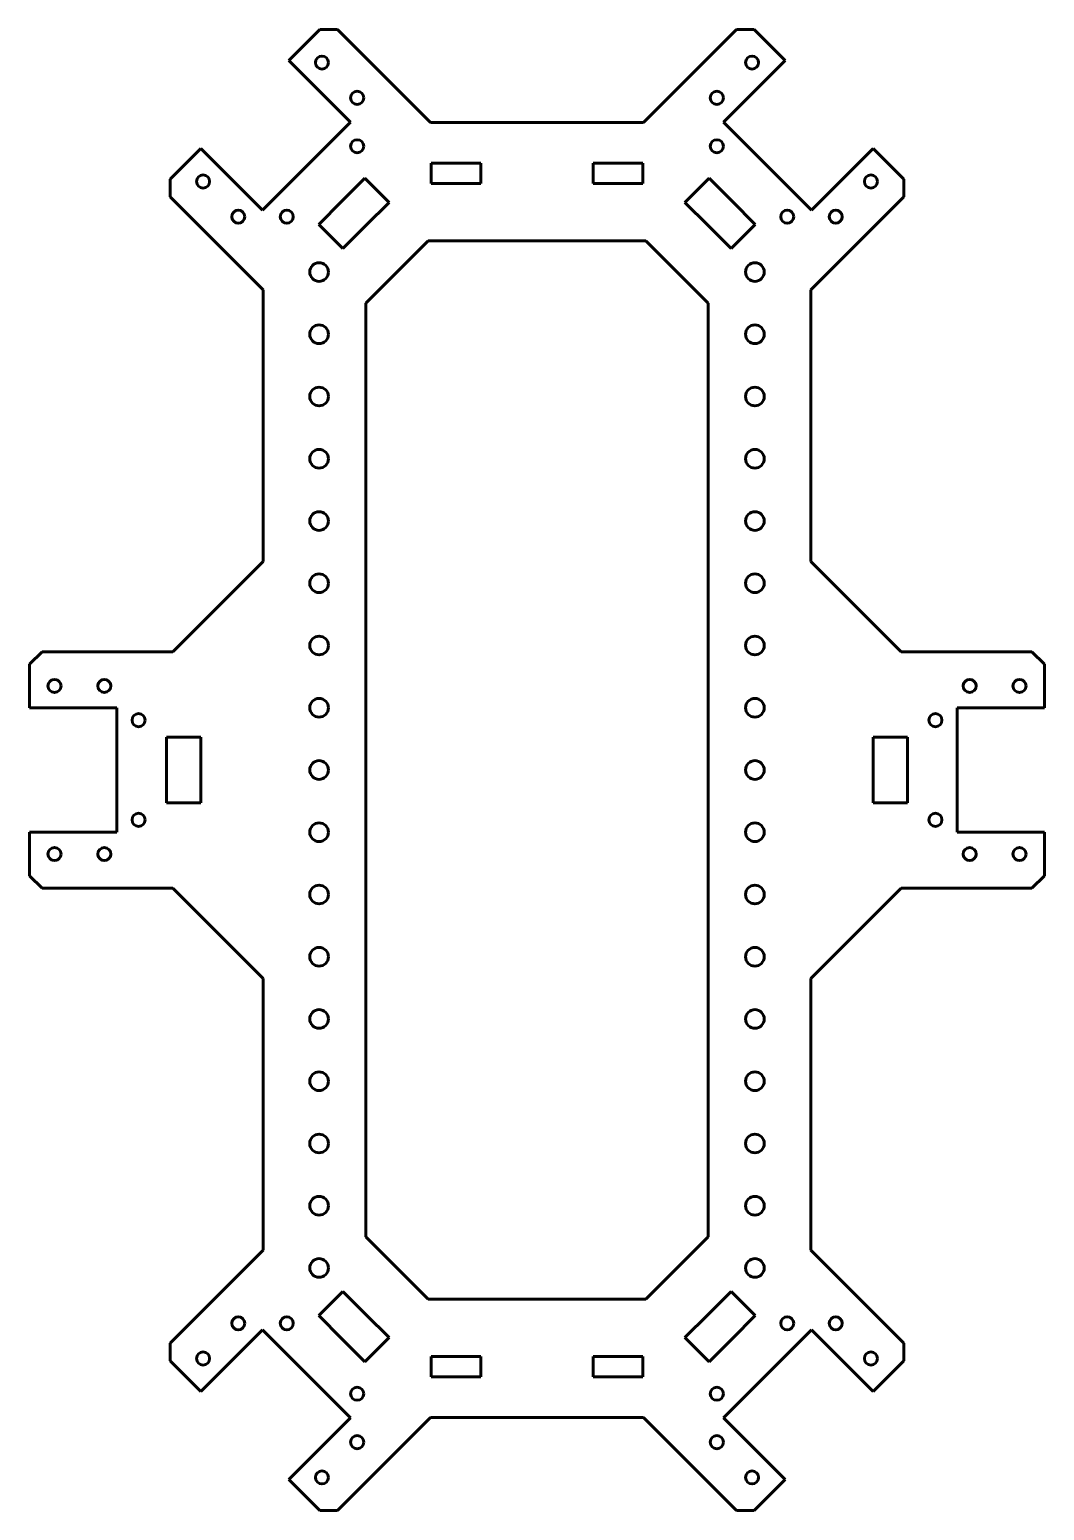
# Model space of a CAD drawing. Header units: millimetres. Extents: x -82 to 82, y -119 to 119.
import ezdxf

# ---------------------------------------------------------------- set-up
doc = ezdxf.new("R2010")
doc.units = ezdxf.units.MM
doc.linetypes.add('K5LT_BASIC', pattern=[0])

msp = doc.modelspace()

# ---------------------------------------------------------------- linework, layer by layer
at = {"color": 5, "linetype": 'K5LT_BASIC', "lineweight": 60, "true_color": 0x0000ff}
for p, q in [((-39.85, 113.99), (-34.9, 118.94)), ((39.85, 113.99), (34.9, 118.94)), ((-34.9, 118.94), (-32.07, 118.94)), ((-17.13, 104), (-32.07, 118.94)), ((17.13, 104), (32.07, 118.94)), ((34.9, 118.94), (32.07, 118.94)), ((-29.95, 104.09), (-39.85, 113.99)), ((29.95, 104.09), (39.85, 113.99)), ((-44.09, 89.95), (-29.95, 104.09)), ((-17.13, 104), (17.13, 104)), ((-17.13, 104), (17.13, 104)), ((44.09, 89.95), (29.95, 104.09)), ((-53.99, 99.85), (-58.94, 94.9)), ((-53.99, 99.85), (-44.09, 89.95)), ((53.99, 99.85), (44.09, 89.95)), ((53.99, 99.85), (58.94, 94.9)), ((-17, 94.2), (-17, 97.5)), ((-17, 97.5), (-9, 97.5)), ((-9, 97.5), (-9, 94.2)), ((17, 97.5), (9, 97.5)), ((9, 97.5), (9, 94.2)), ((17, 94.2), (17, 97.5)), ((-58.94, 94.9), (-58.94, 92.07)), ((-31.36, 91.36), (-27.65, 95.07)), ((-27.65, 95.07), (-23.76, 91.19)), ((-17, 94.2), (-9, 94.2)), ((17, 94.2), (9, 94.2)), ((27.65, 95.07), (23.76, 91.19)), ((31.36, 91.36), (27.65, 95.07)), ((58.94, 94.9), (58.94, 92.07)), ((-44, 77.13), (-58.94, 92.07)), ((-31.36, 91.36), (-35.07, 87.65)), ((-27.47, 87.47), (-23.76, 91.19)), ((27.47, 87.47), (23.76, 91.19)), ((31.36, 91.36), (35.07, 87.65)), ((44, 77.13), (58.94, 92.07)), ((-35.07, 87.65), (-31.19, 83.76)), ((-27.47, 87.47), (-31.19, 83.76)), ((27.47, 87.47), (31.19, 83.76)), ((35.07, 87.65), (31.19, 83.76)), ((-27.5, 75), (-17.5, 85)), ((-17.5, 85), (-27.5, 75)), ((-17.5, 85), (0, 85)), ((-17.5, 85), (0, 85)), ((17.5, 85), (0, 85)), ((17.5, 85), (0, 85)), ((27.5, 75), (17.5, 85)), ((17.5, 85), (27.5, 75)), ((-44, 77.13), (-44, 33.5)), ((44, 77.13), (44, 33.5)), ((-27.5, 0), (-27.5, 75)), ((27.5, 0), (27.5, 75)), ((-58.5, 19), (-44, 33.5)), ((58.5, 19), (44, 33.5)), ((-81.5, 17), (-79.5, 19)), ((-81.5, 10), (-81.5, 17)), ((-58.5, 19), (-79.5, 19)), ((58.5, 19), (79.5, 19)), ((81.5, 17), (79.5, 19)), ((81.5, 10), (81.5, 17)), ((-81.5, 10), (-67.5, 10)), ((-67.5, 10), (-67.5, -10)), ((67.5, 10), (67.5, -10)), ((81.5, 10), (67.5, 10)), ((-59.5, 0), (-59.5, 5.25)), ((-59.5, 5.25), (-54, 5.25)), ((-54, 0), (-54, 5.25)), ((59.5, 5.25), (54, 5.25)), ((54, 0), (54, 5.25)), ((59.5, 0), (59.5, 5.25)), ((-59.5, 0), (-59.5, -5.25)), ((-27.5, 0), (-27.5, -75)), ((27.5, 0), (27.5, -75)), ((59.5, 0), (59.5, -5.25)), ((-54, 0), (-54, -5.25)), ((54, 0), (54, -5.25)), ((-59.5, -5.25), (-54, -5.25)), ((59.5, -5.25), (54, -5.25)), ((-67.5, -10), (-81.5, -10)), ((-81.5, -10), (-81.5, -17)), ((67.5, -10), (81.5, -10)), ((81.5, -10), (81.5, -17)), ((-81.5, -17), (-79.5, -19)), ((-58.5, -19), (-79.5, -19)), ((-58.5, -19), (-44, -33.5)), ((58.5, -19), (44, -33.5)), ((58.5, -19), (79.5, -19)), ((81.5, -17), (79.5, -19)), ((-44, -77.13), (-44, -33.5)), ((44, -77.13), (44, -33.5)), ((-17.5, -85), (-27.5, -75)), ((17.5, -85), (27.5, -75)), ((-44, -77.13), (-58.94, -92.07)), ((44, -77.13), (58.94, -92.07)), ((-35.07, -87.65), (-31.19, -83.76)), ((-27.47, -87.47), (-31.19, -83.76)), ((-17.5, -85), (0, -85)), ((17.5, -85), (0, -85)), ((27.47, -87.47), (31.19, -83.76)), ((35.07, -87.65), (31.19, -83.76)), ((-31.36, -91.36), (-35.07, -87.65)), ((-27.47, -87.47), (-23.76, -91.19)), ((27.47, -87.47), (23.76, -91.19)), ((31.36, -91.36), (35.07, -87.65)), ((-53.99, -99.85), (-44.09, -89.95)), ((-44.09, -89.95), (-29.95, -104.09)), ((44.09, -89.95), (29.95, -104.09)), ((53.99, -99.85), (44.09, -89.95)), ((-58.94, -94.9), (-58.94, -92.07)), ((-31.36, -91.36), (-27.65, -95.07)), ((-27.65, -95.07), (-23.76, -91.19)), ((27.65, -95.07), (23.76, -91.19)), ((31.36, -91.36), (27.65, -95.07)), ((58.94, -94.9), (58.94, -92.07)), ((-53.99, -99.85), (-58.94, -94.9)), ((-17, -94.2), (-17, -97.5)), ((-17, -94.2), (-9, -94.2)), ((-9, -97.5), (-9, -94.2)), ((9, -97.5), (9, -94.2)), ((17, -94.2), (9, -94.2)), ((17, -94.2), (17, -97.5)), ((53.99, -99.85), (58.94, -94.9)), ((-17, -97.5), (-9, -97.5)), ((17, -97.5), (9, -97.5)), ((-29.95, -104.09), (-39.85, -113.99)), ((-29.95, -104.09), (-39.85, -113.99)), ((-17.13, -104), (-32.07, -118.94)), ((-17.13, -104), (-32.07, -118.94)), ((-17.13, -104), (17.13, -104)), ((17.13, -104), (32.07, -118.94)), ((17.13, -104), (32.07, -118.94)), ((29.95, -104.09), (39.85, -113.99)), ((29.95, -104.09), (39.85, -113.99)), ((-39.85, -113.99), (-34.9, -118.94)), ((-39.85, -113.99), (-34.9, -118.94)), ((39.85, -113.99), (34.9, -118.94)), ((39.85, -113.99), (34.9, -118.94)), ((-34.9, -118.94), (-32.07, -118.94)), ((-34.9, -118.94), (-32.07, -118.94)), ((34.9, -118.94), (32.07, -118.94)), ((34.9, -118.94), (32.07, -118.94))]:
    msp.add_line(p, q, dxfattribs=at)
for centre, radius in [((-34.54, 113.64), 1.05), ((34.54, 113.64), 1.05), ((-28.89, 107.98), 1.05), ((28.89, 107.98), 1.05), ((-28.89, 100.2), 1.05), ((28.89, 100.2), 1.05), ((-53.64, 94.54), 1.05), ((53.64, 94.54), 1.05), ((-47.98, 88.89), 1.05), ((-40.2, 88.89), 1.05), ((40.2, 88.89), 1.05), ((47.98, 88.89), 1.05), ((-35, 80), 1.5), ((35, 80), 1.5), ((-35, 70), 1.5), ((35, 70), 1.5), ((-35, 60), 1.5), ((35, 60), 1.5), ((-35, 50), 1.5), ((35, 50), 1.5), ((-35, 40), 1.5), ((35, 40), 1.5), ((-35, 30), 1.5), ((35, 30), 1.5), ((-35, 20), 1.5), ((35, 20), 1.5), ((-77.5, 13.5), 1.05), ((-69.5, 13.5), 1.05), ((69.5, 13.5), 1.05), ((77.5, 13.5), 1.05), ((-35, 10), 1.5), ((35, 10), 1.5), ((-64, 8), 1.05), ((64, 8), 1.05), ((-35, 0), 1.5), ((35, 0), 1.5), ((-64, -8), 1.05), ((64, -8), 1.05), ((-35, -10), 1.5), ((35, -10), 1.5), ((-77.5, -13.5), 1.05), ((-69.5, -13.5), 1.05), ((69.5, -13.5), 1.05), ((77.5, -13.5), 1.05), ((-35, -20), 1.5), ((35, -20), 1.5), ((-35, -30), 1.5), ((35, -30), 1.5), ((-35, -40), 1.5), ((35, -40), 1.5), ((-35, -50), 1.5), ((35, -50), 1.5), ((-35, -60), 1.5), ((35, -60), 1.5), ((-35, -70), 1.5), ((35, -70), 1.5), ((-35, -80), 1.5), ((35, -80), 1.5), ((-47.98, -88.89), 1.05), ((-40.2, -88.89), 1.05), ((40.2, -88.89), 1.05), ((47.98, -88.89), 1.05), ((-53.64, -94.54), 1.05), ((53.64, -94.54), 1.05), ((-28.89, -100.2), 1.05), ((28.89, -100.2), 1.05), ((-28.89, -107.98), 1.05), ((28.89, -107.98), 1.05), ((-34.54, -113.64), 1.05), ((-34.54, -113.64), 1.05), ((34.54, -113.64), 1.05), ((34.54, -113.64), 1.05)]:
    msp.add_circle(centre, radius, dxfattribs=at)

doc.saveas('drawing.dxf')
